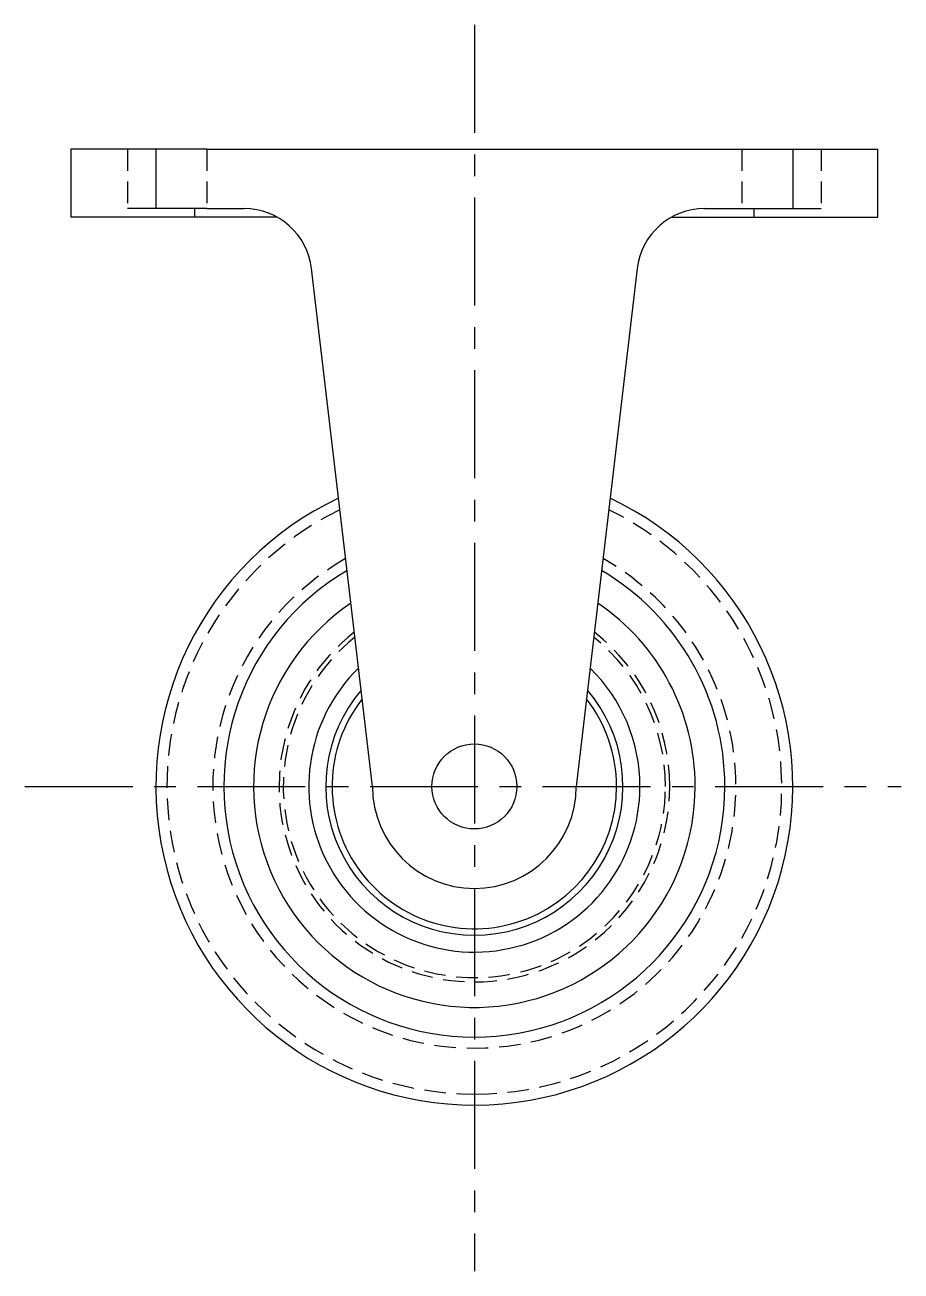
# Model space of a CAD drawing. Extents: x 21 to 308, y 43 to 260.
# Drawn here: x 113.4 to 165, y 112.4 to 185.7 of the extents above; entities that cross this region are included whole.
import ezdxf

# ---------------------------------------------------------------- set-up
doc = ezdxf.new("R2010")
doc.units = 0
doc.header["$PDSIZE"] = -1
doc.linetypes.add('CENTER', pattern=[10.16, 6.35, -1.27, 1.27, -1.27])
doc.linetypes.add('HIDDEN', pattern=[1.905, 1.27, -0.635])
doc.layers.get('0').update_dxf_attribs({"linetype": 'CONTINUOUS'})
doc.layers.add('CENTER', color=1, linetype='CENTER')

msp = doc.modelspace()

# ---------------------------------------------------------------- linework, layer by layer
at = {"color": 7, "linetype": 'CONTINUOUS'}
for p, q in [((119.421, 178.399), (116.088, 178.399)), ((121.088, 178.399), (119.421, 178.399)), ((121.088, 178.399), (121.088, 174.899)), ((124.088, 178.399), (121.088, 178.399)), ((124.088, 178.399), (155.588, 178.399)), ((155.588, 178.399), (158.588, 178.399)), ((158.588, 178.399), (158.588, 174.899)), ((158.588, 178.399), (160.255, 178.399)), ((160.255, 178.399), (163.588, 178.399)), ((121.088, 174.899), (119.421, 174.899)), ((124.088, 174.899), (121.088, 174.899)), ((124.088, 174.899), (126.281, 174.899)), ((153.395, 174.899), (155.588, 174.899)), ((155.588, 174.899), (158.588, 174.899)), ((158.588, 174.899), (160.255, 174.899)), ((123.372, 174.399), (116.088, 174.399)), ((128.218, 174.399), (123.372, 174.399)), ((151.459, 174.399), (156.304, 174.399)), ((156.304, 174.399), (163.588, 174.399)), ((133.838, 140.899), (130.254, 171.367)), ((149.423, 171.367), (145.838, 140.899))]:
    msp.add_line(p, q, dxfattribs=at)
at = {"color": 3, "linetype": 'HIDDEN'}
for p, q in [((119.421, 178.399), (119.421, 174.899)), ((124.088, 178.399), (124.088, 174.899)), ((155.588, 178.399), (155.588, 174.899)), ((160.255, 178.399), (160.255, 174.899)), ((123.372, 174.399), (123.372, 174.899)), ((156.304, 174.399), (156.304, 174.899))]:
    msp.add_line(p, q, dxfattribs=at)
at = {"color": 7}
for points in [[(116.088, 178.399, 0), (116.088, 178.336, 0), (116.088, 178.273, 0), (116.088, 178.209, 0), (116.088, 178.146, 0), (116.088, 178.082, 0), (116.088, 178.019, 0), (116.088, 177.955, 0), (116.088, 177.892, 0), (116.088, 177.828, 0), (116.088, 177.765, 0), (116.088, 177.701, 0), (116.088, 177.638, 0), (116.088, 177.574, 0), (116.088, 177.511, 0), (116.088, 177.447, 0), (116.088, 177.384, 0), (116.088, 177.32, 0), (116.088, 177.257, 0), (116.088, 177.193, 0), (116.088, 177.13, 0), (116.088, 177.066, 0), (116.088, 177.003, 0), (116.088, 176.939, 0), (116.088, 176.876, 0), (116.088, 176.812, 0), (116.088, 176.749, 0), (116.088, 176.685, 0), (116.088, 176.622, 0), (116.088, 176.558, 0), (116.088, 176.495, 0), (116.088, 176.431, 0), (116.088, 176.368, 0), (116.088, 176.304, 0), (116.088, 176.241, 0), (116.088, 176.177, 0), (116.088, 176.114, 0), (116.088, 176.05, 0), (116.088, 175.987, 0), (116.088, 175.923, 0), (116.088, 175.86, 0), (116.088, 175.796, 0), (116.088, 175.733, 0), (116.088, 175.669, 0), (116.088, 175.606, 0), (116.088, 175.542, 0), (116.088, 175.479, 0), (116.088, 175.415, 0), (116.088, 175.352, 0), (116.088, 175.288, 0), (116.088, 175.225, 0), (116.088, 175.161, 0), (116.088, 175.098, 0), (116.088, 175.034, 0), (116.088, 174.971, 0), (116.088, 174.907, 0), (116.088, 174.844, 0), (116.088, 174.78, 0), (116.088, 174.717, 0), (116.088, 174.653, 0), (116.088, 174.59, 0), (116.088, 174.526, 0), (116.088, 174.463, 0), (116.088, 174.399, 0)], [(163.588, 174.399, 0), (163.588, 174.463, 0), (163.588, 174.526, 0), (163.588, 174.59, 0), (163.588, 174.653, 0), (163.588, 174.717, 0), (163.588, 174.78, 0), (163.588, 174.844, 0), (163.588, 174.907, 0), (163.588, 174.971, 0), (163.588, 175.034, 0), (163.588, 175.098, 0), (163.588, 175.161, 0), (163.588, 175.225, 0), (163.588, 175.288, 0), (163.588, 175.352, 0), (163.588, 175.415, 0), (163.588, 175.479, 0), (163.588, 175.542, 0), (163.588, 175.606, 0), (163.588, 175.669, 0), (163.588, 175.733, 0), (163.588, 175.796, 0), (163.588, 175.86, 0), (163.588, 175.923, 0), (163.588, 175.987, 0), (163.588, 176.05, 0), (163.588, 176.114, 0), (163.588, 176.177, 0), (163.588, 176.241, 0), (163.588, 176.304, 0), (163.588, 176.368, 0), (163.588, 176.431, 0), (163.588, 176.495, 0), (163.588, 176.558, 0), (163.588, 176.622, 0), (163.588, 176.685, 0), (163.588, 176.749, 0), (163.588, 176.812, 0), (163.588, 176.876, 0), (163.588, 176.939, 0), (163.588, 177.003, 0), (163.588, 177.066, 0), (163.588, 177.13, 0), (163.588, 177.193, 0), (163.588, 177.257, 0), (163.588, 177.32, 0), (163.588, 177.384, 0), (163.588, 177.447, 0), (163.588, 177.511, 0), (163.588, 177.574, 0), (163.588, 177.638, 0), (163.588, 177.701, 0), (163.588, 177.765, 0), (163.588, 177.828, 0), (163.588, 177.892, 0), (163.588, 177.955, 0), (163.588, 178.019, 0), (163.588, 178.082, 0), (163.588, 178.146, 0), (163.588, 178.209, 0), (163.588, 178.273, 0), (163.588, 178.336, 0), (163.588, 178.399, 0)]]:
    msp.add_polyline3d(points, dxfattribs=at)
at = {"color": 7, "linetype": 'CONTINUOUS'}
msp.add_circle((139.838, 140.899), 2.5, dxfattribs=at)
for centre, radius, start, end in [((126.281, 170.899), 4, 6.70984, 90), ((153.395, 170.899), 4, 90, 173.29016), ((139.838, 140.899), 18.75, 115.24026, 270.16812), ((139.838, 140.899), 18.75, 270.16812, 64.75974), ((139.838, 140.899), 14.75, 120.5379, 0), ((139.838, 140.899), 14.75, 0, 59.4621), ((139.838, 140.899), 13, 123.99228, 0), ((139.838, 140.899), 13, 0, 56.00772), ((139.838, 140.899), 9.75, 134.38396, 0), ((139.838, 140.899), 9.75, 0, 45.61604), ((139.838, 140.899), 8.75, 139.63305, 270), ((139.838, 140.899), 8.375, 142.06781, 0), ((139.838, 140.899), 8.75, 270, 40.36695), ((139.838, 140.899), 8.375, 0, 37.93219), ((139.838, 140.899), 6, 180, 0)]:
    msp.add_arc(centre, radius, start, end, dxfattribs=at)
at = {"color": 3, "linetype": 'HIDDEN'}
for radius, start, end in [(18.101, 115.93011, 270.16812), (18.101, 270.16812, 64.06989), (15.399, 119.47593, 60.52407), (11.5, 127.91912, 0), (11.25, 128.69369, 0), (11.25, 0, 51.30631), (11.5, 0, 52.08088)]:
    msp.add_arc((139.838, 140.899), radius, start, end, dxfattribs=at)
at = {"color": 7, "linetype": 'CONTINUOUS'}
msp.add_point((139.838, 122.149), dxfattribs=at)
at = {"layer": 'CENTER', "color": 1, "linetype": 'CENTER'}
for p, q in [((139.838, 185.708), (139.838, 112.383)), ((113.376, 140.899), (164.963, 140.899))]:
    msp.add_line(p, q, dxfattribs=at)

doc.saveas('drawing.dxf')
